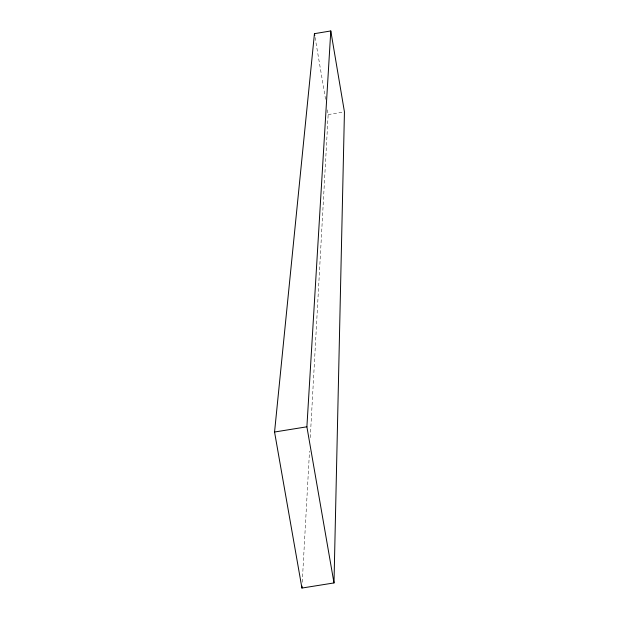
<?xml version="1.0" encoding="UTF-8"?>
<svg xmlns="http://www.w3.org/2000/svg" width="619" height="619" viewBox="0 0 619 619"><rect width="100%" height="100%" fill="white"/><g stroke="black" fill="none" stroke-linecap="round" stroke-linejoin="round"><path stroke-width="0.46" stroke-dasharray="3.1 2.32" d="M302.25 582.262L309.515 451.119M310.266 437.618L328.163 114.585L327.358 109.818M328.163 114.585L343.537 112.047M315.094 37.473L325.741 100.301"/><path stroke-width="0.93" d="M333.997 582.936L344.443 111.892L330.794 30.95L314.444 33.666L274.557 432.016L301.933 588.05L333.997 582.936L306.892 426.801L330.794 30.95M301.933 588.05L302.033 586.123M274.557 432.016L306.892 426.801M314.444 33.666L314.769 35.569"/></g></svg>
